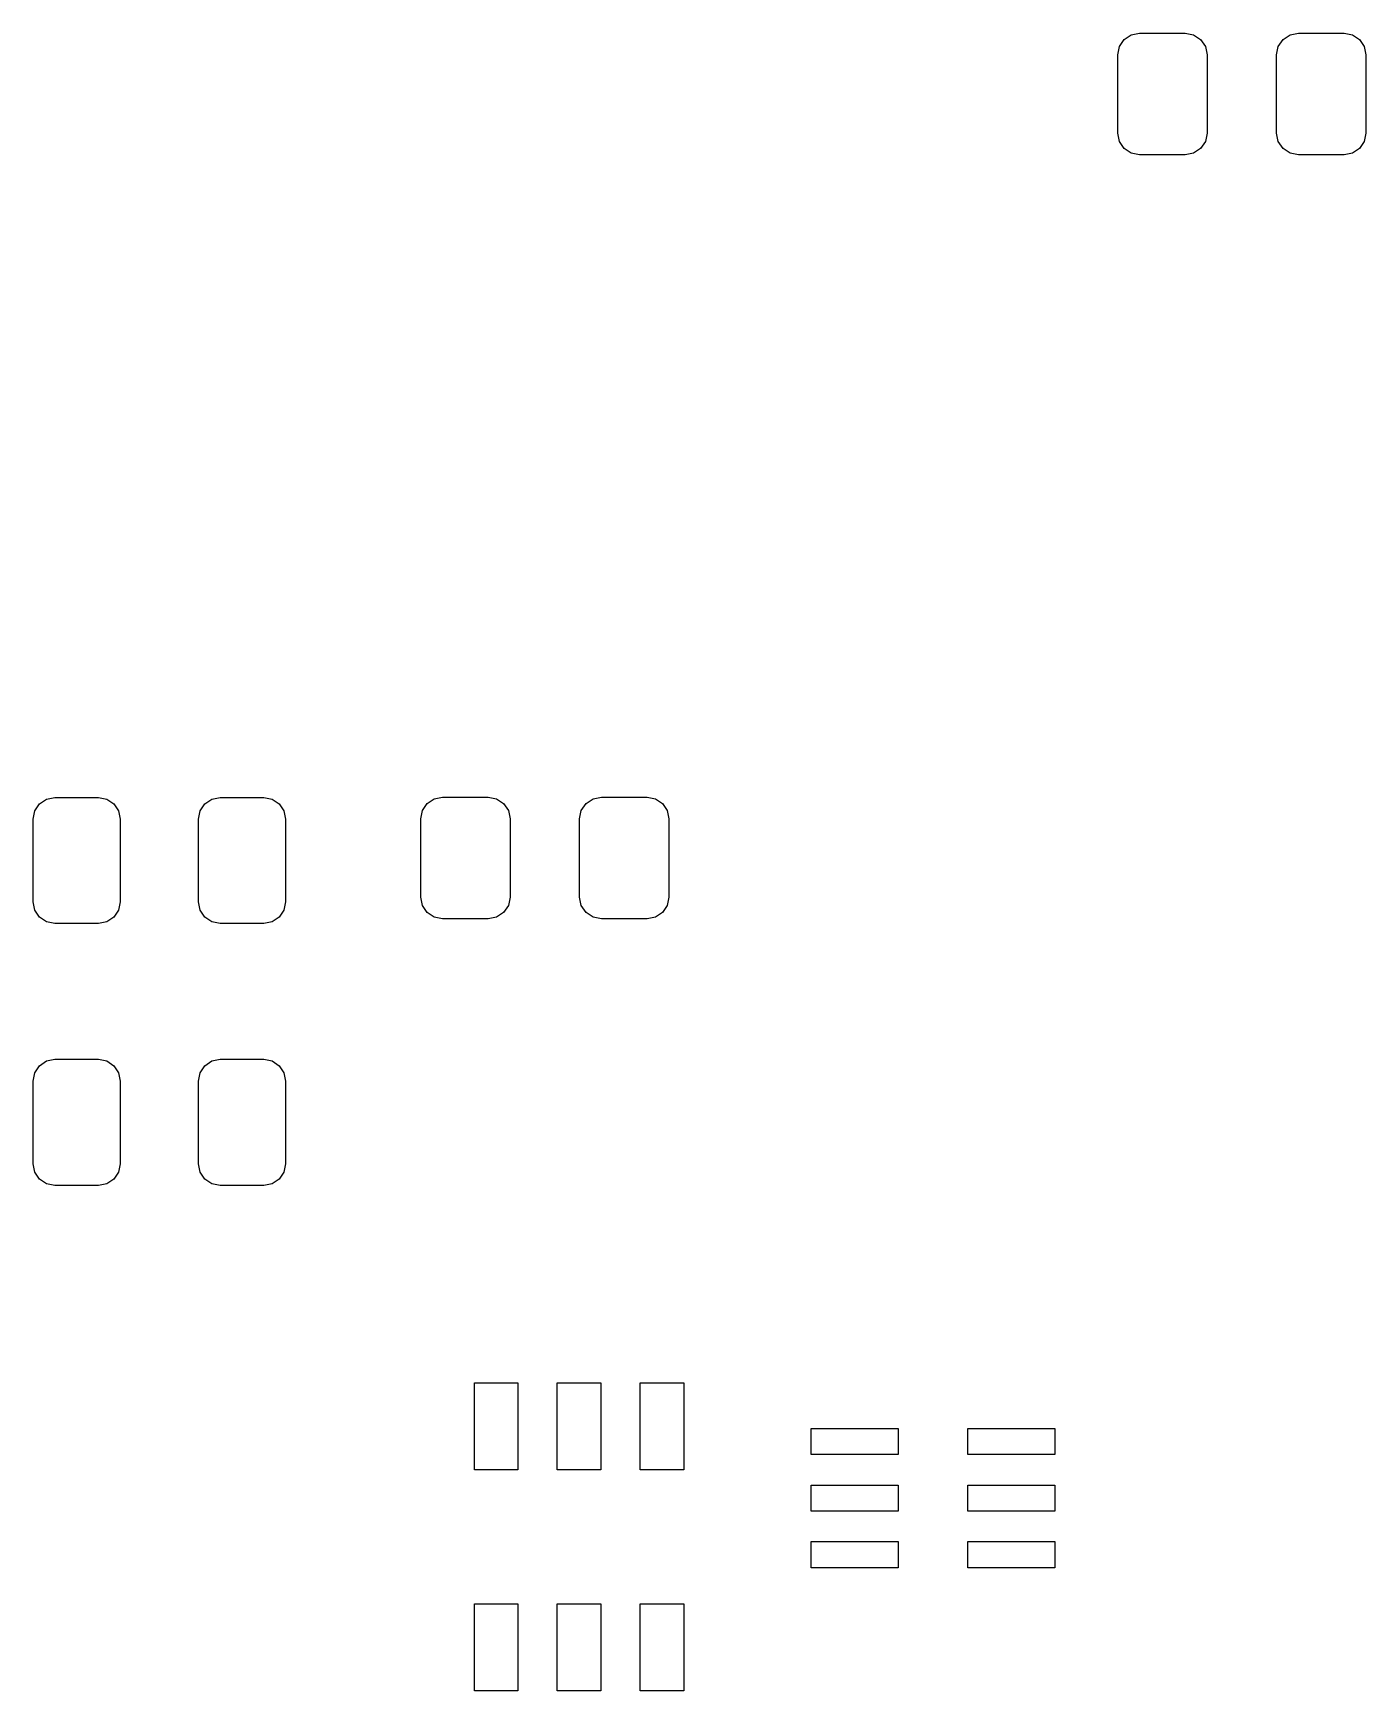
# Model space of a CAD drawing. Extents: x -1.337 to -0.734, y 0.253 to 1.003.
import ezdxf

# ---------------------------------------------------------------- set-up
doc = ezdxf.new("R2010")
doc.units = 0
doc.header["$MEASUREMENT"] = 0
doc.layers.add('BLACK', color=7, linetype='CONTINUOUS')

msp = doc.modelspace()

# ---------------------------------------------------------------- linework, layer by layer
at = {"layer": 'BLACK', "linetype": 'CONTINUOUS'}
for p, q in [((-0.845589, 0.996837), (-0.843456, 1.00003)), ((-0.843456, 1.00003), (-0.840263, 1.00216)), ((-0.840263, 1.00216), (-0.836496, 1.00291)), ((-0.836496, 1.00291), (-0.815827, 1.00291)), ((-0.815827, 1.00291), (-0.81206, 1.00216)), ((-0.81206, 1.00216), (-0.808867, 1.00003)), ((-0.808867, 1.00003), (-0.806733, 0.996837)), ((-0.773739, 0.996837), (-0.771605, 1.00003)), ((-0.771605, 1.00003), (-0.768412, 1.00216)), ((-0.768412, 1.00216), (-0.764646, 1.00291)), ((-0.764646, 1.00291), (-0.743976, 1.00291)), ((-0.743976, 1.00291), (-0.74021, 1.00216)), ((-0.74021, 1.00216), (-0.737017, 1.00003)), ((-0.737017, 1.00003), (-0.734883, 0.996837)), ((-0.846339, 0.993071), (-0.845589, 0.996837)), ((-0.846339, 0.957638), (-0.846339, 0.993071)), ((-0.806733, 0.996837), (-0.805984, 0.993071)), ((-0.805984, 0.993071), (-0.805984, 0.957638)), ((-0.774488, 0.993071), (-0.773739, 0.996837)), ((-0.774488, 0.957638), (-0.774488, 0.993071)), ((-0.734883, 0.996837), (-0.734134, 0.993071)), ((-0.734134, 0.993071), (-0.734134, 0.957638)), ((-0.845589, 0.953871), (-0.846339, 0.957638)), ((-0.843456, 0.950678), (-0.845589, 0.953871)), ((-0.806733, 0.953871), (-0.808867, 0.950678)), ((-0.805984, 0.957638), (-0.806733, 0.953871)), ((-0.773739, 0.953871), (-0.774488, 0.957638)), ((-0.771605, 0.950678), (-0.773739, 0.953871)), ((-0.734883, 0.953871), (-0.737017, 0.950678)), ((-0.734134, 0.957638), (-0.734883, 0.953871)), ((-0.840263, 0.948544), (-0.843456, 0.950678)), ((-0.836496, 0.947795), (-0.840263, 0.948544)), ((-0.815827, 0.947795), (-0.836496, 0.947795)), ((-0.81206, 0.948544), (-0.815827, 0.947795)), ((-0.808867, 0.950678), (-0.81206, 0.948544)), ((-0.768412, 0.948544), (-0.771605, 0.950678)), ((-0.764646, 0.947795), (-0.768412, 0.948544)), ((-0.743976, 0.947795), (-0.764646, 0.947795)), ((-0.74021, 0.948544), (-0.743976, 0.947795)), ((-0.737017, 0.950678), (-0.74021, 0.948544)), ((-1.33634, 0.650971), (-1.3342, 0.654164)), ((-1.3342, 0.654164), (-1.33101, 0.656298)), ((-1.33101, 0.656298), (-1.32724, 0.657047)), ((-1.32724, 0.657047), (-1.30756, 0.657047)), ((-1.30756, 0.657047), (-1.30379, 0.656298)), ((-1.30379, 0.656298), (-1.3006, 0.654164)), ((-1.3006, 0.654164), (-1.29847, 0.650971)), ((-1.26153, 0.650971), (-1.2594, 0.654164)), ((-1.2594, 0.654164), (-1.25621, 0.656298)), ((-1.25621, 0.656298), (-1.25244, 0.657047)), ((-1.25244, 0.657047), (-1.23276, 0.657047)), ((-1.23276, 0.657047), (-1.22899, 0.656298)), ((-1.22899, 0.656298), (-1.2258, 0.654164)), ((-1.2258, 0.654164), (-1.22366, 0.650971)), ((-1.16094, 0.651168), (-1.15881, 0.654361)), ((-1.15881, 0.654361), (-1.15562, 0.656495)), ((-1.15562, 0.656495), (-1.15185, 0.657244)), ((-1.15185, 0.657244), (-1.13118, 0.657244)), ((-1.13118, 0.657244), (-1.12741, 0.656495)), ((-1.12741, 0.656495), (-1.12422, 0.654361)), ((-1.12422, 0.654361), (-1.12209, 0.651168)), ((-1.08909, 0.651168), (-1.08696, 0.654361)), ((-1.08696, 0.654361), (-1.08377, 0.656495)), ((-1.08377, 0.656495), (-1.08, 0.657244)), ((-1.08, 0.657244), (-1.05933, 0.657244)), ((-1.05933, 0.657244), (-1.05556, 0.656495)), ((-1.05556, 0.656495), (-1.05237, 0.654361)), ((-1.05237, 0.654361), (-1.05024, 0.651168)), ((-1.33709, 0.647205), (-1.33634, 0.650971)), ((-1.33709, 0.609803), (-1.33709, 0.647205)), ((-1.29847, 0.650971), (-1.29772, 0.647205)), ((-1.29772, 0.647205), (-1.29772, 0.609803)), ((-1.26228, 0.647205), (-1.26153, 0.650971)), ((-1.26228, 0.609803), (-1.26228, 0.647205)), ((-1.22366, 0.650971), (-1.22291, 0.647205)), ((-1.22291, 0.647205), (-1.22291, 0.609803)), ((-1.16169, 0.647402), (-1.16094, 0.651168)), ((-1.16169, 0.611969), (-1.16169, 0.647402)), ((-1.12209, 0.651168), (-1.12134, 0.647402)), ((-1.12134, 0.647402), (-1.12134, 0.611969)), ((-1.08984, 0.647402), (-1.08909, 0.651168)), ((-1.08984, 0.611969), (-1.08984, 0.647402)), ((-1.05024, 0.651168), (-1.04949, 0.647402)), ((-1.04949, 0.647402), (-1.04949, 0.611969)), ((-1.33634, 0.606037), (-1.33709, 0.609803)), ((-1.29772, 0.609803), (-1.29847, 0.606037)), ((-1.26153, 0.606037), (-1.26228, 0.609803)), ((-1.22291, 0.609803), (-1.22366, 0.606037)), ((-1.16094, 0.608202), (-1.16169, 0.611969)), ((-1.15881, 0.605009), (-1.16094, 0.608202)), ((-1.12209, 0.608202), (-1.12422, 0.605009)), ((-1.12134, 0.611969), (-1.12209, 0.608202)), ((-1.08909, 0.608202), (-1.08984, 0.611969)), ((-1.08696, 0.605009), (-1.08909, 0.608202)), ((-1.05024, 0.608202), (-1.05237, 0.605009)), ((-1.04949, 0.611969), (-1.05024, 0.608202)), ((-1.3342, 0.602843), (-1.33634, 0.606037)), ((-1.33101, 0.60071), (-1.3342, 0.602843)), ((-1.32724, 0.599961), (-1.33101, 0.60071)), ((-1.30379, 0.60071), (-1.30756, 0.599961)), ((-1.3006, 0.602843), (-1.30379, 0.60071)), ((-1.29847, 0.606037), (-1.3006, 0.602843)), ((-1.2594, 0.602843), (-1.26153, 0.606037)), ((-1.25621, 0.60071), (-1.2594, 0.602843)), ((-1.25244, 0.599961), (-1.25621, 0.60071)), ((-1.22899, 0.60071), (-1.23276, 0.599961)), ((-1.2258, 0.602843), (-1.22899, 0.60071)), ((-1.22366, 0.606037), (-1.2258, 0.602843)), ((-1.15562, 0.602875), (-1.15881, 0.605009)), ((-1.15185, 0.602126), (-1.15562, 0.602875)), ((-1.13118, 0.602126), (-1.15185, 0.602126)), ((-1.12741, 0.602875), (-1.13118, 0.602126)), ((-1.12422, 0.605009), (-1.12741, 0.602875)), ((-1.08377, 0.602875), (-1.08696, 0.605009)), ((-1.08, 0.602126), (-1.08377, 0.602875)), ((-1.05933, 0.602126), (-1.08, 0.602126)), ((-1.05556, 0.602875), (-1.05933, 0.602126)), ((-1.05237, 0.605009), (-1.05556, 0.602875)), ((-1.30756, 0.599961), (-1.32724, 0.599961)), ((-1.23276, 0.599961), (-1.25244, 0.599961)), ((-1.33634, 0.532467), (-1.3342, 0.535661)), ((-1.3342, 0.535661), (-1.33101, 0.537794)), ((-1.33101, 0.537794), (-1.32724, 0.538543)), ((-1.32724, 0.538543), (-1.30756, 0.538543)), ((-1.30756, 0.538543), (-1.30379, 0.537794)), ((-1.30379, 0.537794), (-1.3006, 0.535661)), ((-1.3006, 0.535661), (-1.29847, 0.532467)), ((-1.26153, 0.532467), (-1.2594, 0.535661)), ((-1.2594, 0.535661), (-1.25621, 0.537794)), ((-1.25621, 0.537794), (-1.25244, 0.538543)), ((-1.25244, 0.538543), (-1.23276, 0.538543)), ((-1.23276, 0.538543), (-1.22899, 0.537794)), ((-1.22899, 0.537794), (-1.2258, 0.535661)), ((-1.2258, 0.535661), (-1.22366, 0.532467)), ((-1.33709, 0.528701), (-1.33634, 0.532467)), ((-1.33709, 0.491299), (-1.33709, 0.528701)), ((-1.29847, 0.532467), (-1.29772, 0.528701)), ((-1.29772, 0.528701), (-1.29772, 0.491299)), ((-1.26228, 0.528701), (-1.26153, 0.532467)), ((-1.26228, 0.491299), (-1.26228, 0.528701)), ((-1.22366, 0.532467), (-1.22291, 0.528701)), ((-1.22291, 0.528701), (-1.22291, 0.491299)), ((-1.33634, 0.487533), (-1.33709, 0.491299)), ((-1.29772, 0.491299), (-1.29847, 0.487533)), ((-1.26153, 0.487533), (-1.26228, 0.491299)), ((-1.22291, 0.491299), (-1.22366, 0.487533)), ((-1.3342, 0.484339), (-1.33634, 0.487533)), ((-1.33101, 0.482206), (-1.3342, 0.484339)), ((-1.32724, 0.481457), (-1.33101, 0.482206)), ((-1.30756, 0.481457), (-1.32724, 0.481457)), ((-1.30379, 0.482206), (-1.30756, 0.481457)), ((-1.3006, 0.484339), (-1.30379, 0.482206)), ((-1.29847, 0.487533), (-1.3006, 0.484339)), ((-1.2594, 0.484339), (-1.26153, 0.487533)), ((-1.25621, 0.482206), (-1.2594, 0.484339)), ((-1.25244, 0.481457), (-1.25621, 0.482206)), ((-1.23276, 0.481457), (-1.25244, 0.481457)), ((-1.22899, 0.482206), (-1.23276, 0.481457)), ((-1.2258, 0.484339), (-1.22899, 0.482206)), ((-1.22366, 0.487533), (-1.2258, 0.484339)), ((-1.13744, 0.352765), (-1.13744, 0.392165)), ((-1.13744, 0.392165), (-1.11776, 0.392165)), ((-1.11776, 0.392165), (-1.11776, 0.352765)), ((-1.09994, 0.352765), (-1.09994, 0.392165)), ((-1.09994, 0.392165), (-1.08026, 0.392165)), ((-1.08026, 0.392165), (-1.08026, 0.352765)), ((-1.06246, 0.352765), (-1.06246, 0.392165)), ((-1.06246, 0.392165), (-1.04274, 0.392165)), ((-1.04274, 0.392165), (-1.04274, 0.352765)), ((-0.985118, 0.359685), (-0.985118, 0.371496)), ((-0.985118, 0.371496), (-0.945748, 0.371496)), ((-0.945748, 0.371496), (-0.945748, 0.359685)), ((-0.914252, 0.359685), (-0.914252, 0.371496)), ((-0.914252, 0.371496), (-0.874882, 0.371496)), ((-0.874882, 0.371496), (-0.874882, 0.359685)), ((-1.11776, 0.352765), (-1.13744, 0.352765)), ((-1.08026, 0.352765), (-1.09994, 0.352765)), ((-1.04274, 0.352765), (-1.06246, 0.352765)), ((-0.945748, 0.359685), (-0.985118, 0.359685)), ((-0.874882, 0.359685), (-0.914252, 0.359685)), ((-0.985118, 0.334094), (-0.985118, 0.345906)), ((-0.985118, 0.345906), (-0.945748, 0.345906)), ((-0.945748, 0.345906), (-0.945748, 0.334094)), ((-0.914252, 0.334094), (-0.914252, 0.345906)), ((-0.914252, 0.345906), (-0.874882, 0.345906)), ((-0.874882, 0.345906), (-0.874882, 0.334094)), ((-0.945748, 0.334094), (-0.985118, 0.334094)), ((-0.874882, 0.334094), (-0.914252, 0.334094)), ((-0.985118, 0.308504), (-0.985118, 0.320315)), ((-0.985118, 0.320315), (-0.945748, 0.320315)), ((-0.945748, 0.320315), (-0.945748, 0.308504)), ((-0.914252, 0.308504), (-0.914252, 0.320315)), ((-0.914252, 0.320315), (-0.874882, 0.320315)), ((-0.874882, 0.320315), (-0.874882, 0.308504)), ((-0.945748, 0.308504), (-0.985118, 0.308504)), ((-0.874882, 0.308504), (-0.914252, 0.308504)), ((-1.13744, 0.252765), (-1.13744, 0.292165)), ((-1.13744, 0.292165), (-1.11776, 0.292165)), ((-1.11776, 0.292165), (-1.11776, 0.252765)), ((-1.09994, 0.252765), (-1.09994, 0.292165)), ((-1.09994, 0.292165), (-1.08026, 0.292165)), ((-1.08026, 0.292165), (-1.08026, 0.252765)), ((-1.06244, 0.252765), (-1.06244, 0.292165)), ((-1.06244, 0.292165), (-1.04276, 0.292165)), ((-1.04276, 0.292165), (-1.04276, 0.252765)), ((-1.11776, 0.252765), (-1.13744, 0.252765)), ((-1.08026, 0.252765), (-1.09994, 0.252765)), ((-1.04276, 0.252765), (-1.06244, 0.252765))]:
    msp.add_line(p, q, dxfattribs=at)

doc.saveas('drawing.dxf')
